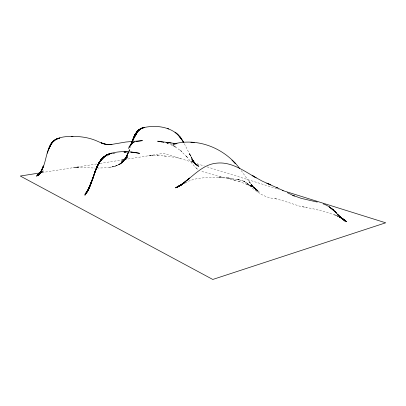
<?xml version="1.0" encoding="UTF-8"?>
<svg xmlns="http://www.w3.org/2000/svg" width="406" height="406" viewBox="0 0 406 406"><rect width="100%" height="100%" fill="white"/><g stroke="black" fill="none" stroke-linecap="round" stroke-linejoin="round"><path stroke-width="0.3" stroke-dasharray="2.03 1.52" d="M128.915 151.032L132.163 141.917M130.828 145.698L132.036 142.318M128.702 151.626L125.388 158.812L121.298 162.37L123.982 160.411L128.093 153.869C126.52 157.147 124.723 160.705 121.084 162.024C125.52 160.39 127.037 155.635 128.758 151.687M128.651 151.763L125.368 158.675L122.658 161.466L125.363 158.609L128.118 152.95C126.21 157.706 123.424 162.72 118.385 164.684C123.571 162.938 126.063 157.589 128.118 152.95M128.849 151.215L129.438 149.575M132.295 141.283L130.894 145.14L131.996 142.227M132.341 140.907L131.001 144.318L131.95 142.044M128.991 151.113L129.453 149.966L128.996 151.068M128.54 151.788C126.865 156.396 124.469 161.349 119.826 163.577C124.642 161.766 126.119 156.422 128.2 152.245L125.403 158.426L122.627 161.73L125.363 158.609L126.748 155.97L124.013 160.466L121.196 162.791L122.587 161.989L125.403 158.426L126.86 155.259L123.982 160.502L121.216 163.11L122.617 162.065L125.444 157.954L122.617 162.065L119.811 163.994L121.216 163.308L124.089 160.071C118.126 168.226 106.758 167.648 97.719 168.079M128.763 151.616L126.697 156.564L124.048 160.279L122.48 161.304L125.388 158.812L128.134 154.711L125.241 159.284L123.825 160.431L121.039 161.568M132.026 141.405L129.747 146.799L132.128 141.329M131.894 141.927L131.097 143.551L132.102 141.339L128.443 149.058L132.173 141.684M132.163 141.745L128.514 148.215L131.432 143.577L130.006 145.541L132.98 142.293L130.077 144.947L134.553 141.628L131.539 143.724L128.56 147.261M131.432 143.577L129.93 145.779L132.823 141.552M123.825 160.431L126.794 156.899L125.241 159.284L122.389 161.02L125.241 159.284L127.941 156.406L125.165 159.512L123.805 160.314L126.591 157.954L125.165 159.512L127.86 157.528L123.744 160.04L126.52 158.579L125.104 159.446L122.252 159.908L126.444 158.787L125.104 159.446L120.892 160.121M42.112 172.291L43.848 170.982L41.904 172.301M131.539 143.724L134.68 141.872L133.198 142.318M106.976 156.107L108.681 155.209M184.065 183.532L185.816 182.619L184.116 183.471M134.68 141.872L131.63 143.359L134.117 142.151M185.273 182.969C195.956 176.63 208.451 177.666 220.306 177.701L218.017 177.777L228.852 177.995L226.507 177.884L238.85 179.706L236.5 179.178L240.337 180.152L237.992 179.437L244.767 181.858L242.438 180.589L246.234 182.675L243.91 181.193L249.086 184.76L246.777 182.807C254.755 191.14 264.321 197.966 276.207 198.859L274.801 198.514L283.835 200.985L299.653 206.157L313.61 208.902L326.586 212.15L338.497 216.439L334.092 214.424L339.573 217.103M115.532 166.059L119.841 164.207L122.688 161.806L119.79 164.278L121.267 163.171L118.364 165.014L119.841 164.207L115.507 166.034L116.989 165.587L109.691 167.272L115.532 166.059L114.056 166.414M114.34 153.214L112.092 153.874L115.466 152.879M42.082 172.586L97.359 163.846M100.059 163.42L163.826 153.331L204.416 166.044M73.313 167.648L77.414 167.059L74.795 167.414L79.003 167.282L76.358 167.165L95.075 168.069M148.708 155.726L153.016 155.29L150.037 155.513L158.213 155.528L156.716 155.457L165.389 156.066L163.714 155.914L173.271 157.102L180.888 158.675M231.948 178.483L228.096 177.879L230.435 178.249M302.374 206.745L306.662 207.588M222.858 177.463L219.58 176.661L235.8 180.431L232.344 179.619M220.889 176.975L201.148 171.23M234.419 180.112L240.017 181.715L238.637 181.289L251.598 186.171L245.884 183.659L255.633 188.688L249.929 185.248L256.643 189.506L250.756 185.43L257.495 190.297L251.705 185.841L259.322 192.145L254.202 188.09L257.932 191.49L251.172 184.461L254.76 188.485L258.465 191.185L254.76 188.485L252.522 186.268L256.191 189.643L253.938 187.861L255.222 188.881M166.744 143.1L167.795 143.404M207.101 166.881L277.993 189.079M278.582 189.262L279.176 189.45M167.165 143.186L168.323 143.562M167.12 143.186L174.367 146.165L171.205 144.739M195.905 163.379L193.429 162.456L191.718 161.512L195.047 163.11L193.429 162.456L191.373 160.908L197.245 164.937L194.342 162.984L192.627 161.309L195.509 163.912L194.342 162.984L191.327 159.035L196.504 164.785L198.26 166.11L195.169 163.471L191.713 158.827L194.758 163.176L199.579 166.49C193.814 164.278 191.794 157.843 189.018 152.93L193.799 161.598L197.306 166.008L194.2 162.38L198.691 166.795L195.54 163.999L192.464 159.462L189.445 153.818L193.799 161.598L196.915 165.298L195.169 163.471L192.063 158.853M338.497 216.439L337.082 215.85L338.741 216.54M172.606 145.368L175.762 147.068L173.996 146.008L181.639 151.382L179.873 149.926L187.628 157.68L185.841 155.63L194.834 166.815L197.925 169.51L196.108 167.927M194.342 162.984L196.068 164.369L193.038 161.273M254.76 188.485L248.513 180.837L251.974 185.39L257.018 190.439L253.4 187.059L249.756 182.482L240.865 170.084M184.324 143.678L190.734 156.264M43.254 170.49L42.122 171.682L43.254 170.49M197.818 165.526L196.504 164.785L193.429 161.304L194.758 163.176L197.818 165.526"/><path stroke-width="0.61" d="M132.234 141.755C134.016 135.543 137.456 128.235 144.693 127.413L140.329 128.885L137.609 131.174M48.933 148.753C50.141 143.414 54.282 138.832 59.839 138.07C57.084 138.527 54.516 139.908 52.765 142.1M132.295 141.283L133.757 137.563L136.66 132.955L135.279 134.929L132.341 140.907L135.122 134.792L138.055 131.468L135.122 134.792L132.295 141.283L133.64 137.817L136.497 132.574L135.005 134.828L132.381 141.369C134.016 136.766 135.914 131.316 140.679 129.108C136.665 130.544 135.178 134.843 133.508 138.38L136.36 132.518L139.146 129.6L137.695 131.285M47.319 153.204C48.938 148.621 50.202 143.303 54.541 140.461L51.633 142.912L50.43 145.5M93.933 175.762L94.725 173.666M93.131 177.879L88.209 189.414L84.895 194.398L88.132 189.978L91.183 183.157L88 190.718L84.95 195.134L88 190.718L92.771 178.376L89.65 186.902L86.468 192.962L89.746 186.481L93.192 177.427L88.209 189.414C94.806 178.508 94.309 162.019 106.687 155.371C99.663 158.335 97.222 166.277 94.689 172.794C97.399 164.415 102.393 154.671 112.026 153.143L106.808 154.97L103.322 157.503L106.732 155.006L105.063 156.066L108.493 154.229M132.386 141.329L133.285 138.969M132.189 141.476L135.279 134.929L133.757 137.563L132.163 141.745M133.508 138.38L135.005 134.828L137.867 130.976M132.026 141.405L133.843 137.492L136.832 133.604L133.843 137.492L132.341 140.907M132.128 141.329L135.381 135.442L132.158 141.389M96.704 168.155L97.694 165.958M96.963 167.597L97.724 165.932M98.998 163.166L101.409 159.269L97.993 164.669L99.607 161.669L103.104 158.213L99.607 161.669L96.369 168.333L97.953 164.628L101.277 159.959M49.182 148.21L50.182 146.043M49.177 148.22L51.633 142.912L52.892 141.75C44.056 151.382 47.461 168.287 36.55 176.194L39.407 174.017L40.524 172.53L41.635 170.687L38.814 175.027L40.524 172.53L43.493 165.887L41.118 171.586L37.662 175.793L40.524 172.53L43.264 166.384L42.194 169.16L39.407 174.017L38.321 174.976L41.656 170.606M98.191 164.861L99.759 161.502L103.165 157.569L101.49 159.142L99.886 161.801L101.622 159.345M42.463 169.14L40.072 173.316L37.007 175.478L40.072 173.316L41.448 171.626L40.194 173.448L41.361 172.423M100.287 161.223L101.49 159.142L104.946 156.295L103.251 157.335L101.947 158.944M51.374 143.988L50.745 144.998L53.247 141.08L52.004 142.978M40.194 173.448L41.574 171.408M136.923 132.067L136.243 132.965L136.969 132.123M53.607 141.227L54.815 139.918L53.531 141.222M41.448 171.626L38.783 174.468L39.727 173.788M102.875 158.101L104.971 156.021L103.322 157.503M106.808 154.97L105.55 156.071L106.808 154.97L110.254 153.625L108.554 154.133C118.496 150.651 129.448 151.194 139.623 153.346L134.3 152.489L135.974 152.681L134.822 152.554M138.578 130.377L140.512 128.788L138.959 129.859M181.578 184.522L177.595 187.054L181.578 184.522L189.78 178.046L179.843 185.775L183.888 182.862M41.29 172.418L37.575 174.773L39.671 173.712M55.023 140.151L56.515 139.075L55.201 139.862L58.165 138.502L56.825 138.908C61.849 136.609 67.528 136.401 72.963 136.406L71.563 136.416C78.911 136.309 86.356 137.157 93.314 139.583C98.937 141.461 104.235 145.246 110.417 144.683L107.306 144.678L111.985 144.46C108.27 145.049 104.499 144.338 101.084 142.826L107.311 144.632L110.422 144.632L125.89 142.009L142.465 140.638L135.909 141.552M139.446 129.585L143.303 127.753L141.735 128.149C156.64 123.85 176.635 127.159 183.756 142.704M181.477 184.882L175.356 187.892L182.857 183.837L177.077 187.085C190.718 179.954 200.625 164.364 217.098 163.11C230.994 161.7 243.23 170.363 254.679 176.965L252.126 175.422L256.186 177.843M182.38 184.329L180.137 185.395L181.847 184.603M178.396 186.151L181.797 184.669M40.488 172.839L20.3 176.031L212.774 279.455L385.7 222.803L282.454 190.475M176.869 143.607L172.875 144.171C197.742 137.238 224.665 148.175 239.779 168.642M176.803 143.612L174.027 143.871L176.945 143.724L157.716 141.197L161.842 141.897L159.142 141.364L160.857 141.709M124.566 152.042L125.723 152.001L123.942 152.022L127.367 152.042M194.276 142.43L190.871 142.242M131.382 152.23L133.706 152.428L130.879 152.184L133.67 152.433M159.705 141.496L161.157 141.669L157.985 141.283M171.144 142.998L166.09 142.288M162.334 141.993L163.76 142.308M317.259 202.066L301.303 198.377L292.822 195.367L294.299 196.017L287.352 192.703M167.45 128.474L168.718 128.946M339.502 216.855L341.507 217.692M253.623 176.371L262.281 181.142L283.215 190.587M266.783 183.162L270.863 184.897L268.264 183.786M323.206 203.934C332.59 206.791 337.63 215.698 345.171 221.219L340.685 217.535L337.685 214.449L342.096 218.753L346.567 221.62L342.096 218.753L339.071 216.068L343.461 219.636L339.401 216.662M276.481 187.323L277.932 188.008M340.578 217.606L343.121 218.859L339.873 217.139M339.797 217.18L344.907 220.169L339.852 216.961M231.953 160.131L235.475 163.613L234.095 162.248M181.33 138.882L179.625 136.543L183.659 142.613M183.045 141.628L183.685 142.653M94.588 173.007L91.243 182.67L88.132 189.978L86.579 192.15C92.598 182.933 93.725 171.494 99.592 162.202L96.242 168.531L94.588 173.007L97.846 165.338L94.588 173.007M132.605 140.232L132.102 141.339L132.605 140.232M49.623 147.073L48.446 149.52L51.313 143.744L49.623 147.073M136.36 132.518L134.848 135.406L137.771 130.778L139.294 129.844L136.36 132.518M330.565 207.897L329.2 206.852L333.514 210.196L330.565 207.897M176.722 133.61L175.047 132.204L177.945 134.65L180.914 138.223L176.722 133.61M335.128 211.754L332.159 208.983L336.467 213.064L335.128 211.754"/></g></svg>
